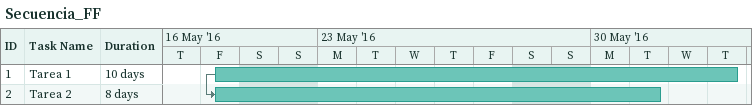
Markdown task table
Secuencia_FF

| ID | Task | Duration | Start | Finish | Predecessors |
|---|---|---|---|---|---|
| 1 | Tarea 1 | 10d | 2016-05-20 | 2016-06-02 |  |
| 2 | Tarea 2 | 8d | 2016-05-20 | 2016-05-31 | 1SS |
